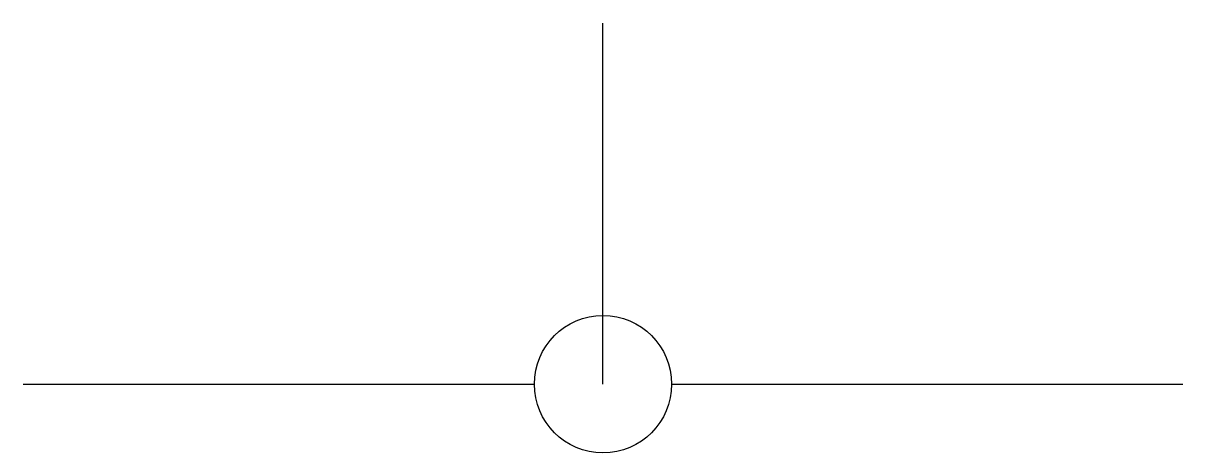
# Model space of a CAD drawing. Header units: metres. Extents: x 22837 to 25719, y -116620 to -115553.
import ezdxf

# ---------------------------------------------------------------- set-up
doc = ezdxf.new("R2010")
doc.units = ezdxf.units.M
doc.layers.add('DET1', color=1, linetype='Continuous')
doc.layers.add('G', color=3, linetype='Continuous')

msp = doc.modelspace()

# ---------------------------------------------------------------- linework, layer by layer
at = {"layer": 'DET1'}
msp.add_circle((24277.91, -116449.41), 170.67, dxfattribs=at)
at = {"layer": 'G'}
for p, q in [((24277.91, -116449.41), (24277.91, -115552.82)), ((22836.69, -116449.41), (24107.24, -116449.41)), ((24448.58, -116449.41), (25719.14, -116449.41))]:
    msp.add_line(p, q, dxfattribs=at)

doc.saveas('drawing.dxf')
